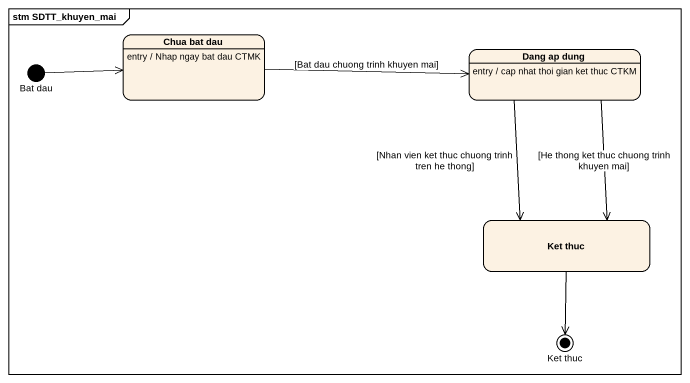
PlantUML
@startuml
mainframe stm SDTT_khuyen_mai
hide empty description
state "Chua bat dau" as Chua_bat_dau
Chua_bat_dau : entry / Nhap ngay bat dau CTMK
state "Bat dau" as Bat_dau <<choice>>
state "Dang ap dung" as Dang_ap_dung
Dang_ap_dung : entry / cap nhat thoi gian ket thuc CTKM
state "Ket thuc" as Ket_thuc
state "Ket thuc" as Ket_thuc_2 <<end>>
Chua_bat_dau -right-> Dang_ap_dung : [Bat dau chuong trinh khuyen mai]
Bat_dau -right-> Chua_bat_dau
Dang_ap_dung --> Ket_thuc : [He thong ket thuc chuong trinh khuyen mai]
Dang_ap_dung --> Ket_thuc : [Nhan vien ket thuc chuong trinh tren he thong]
Ket_thuc --> Ket_thuc_2
@enduml
